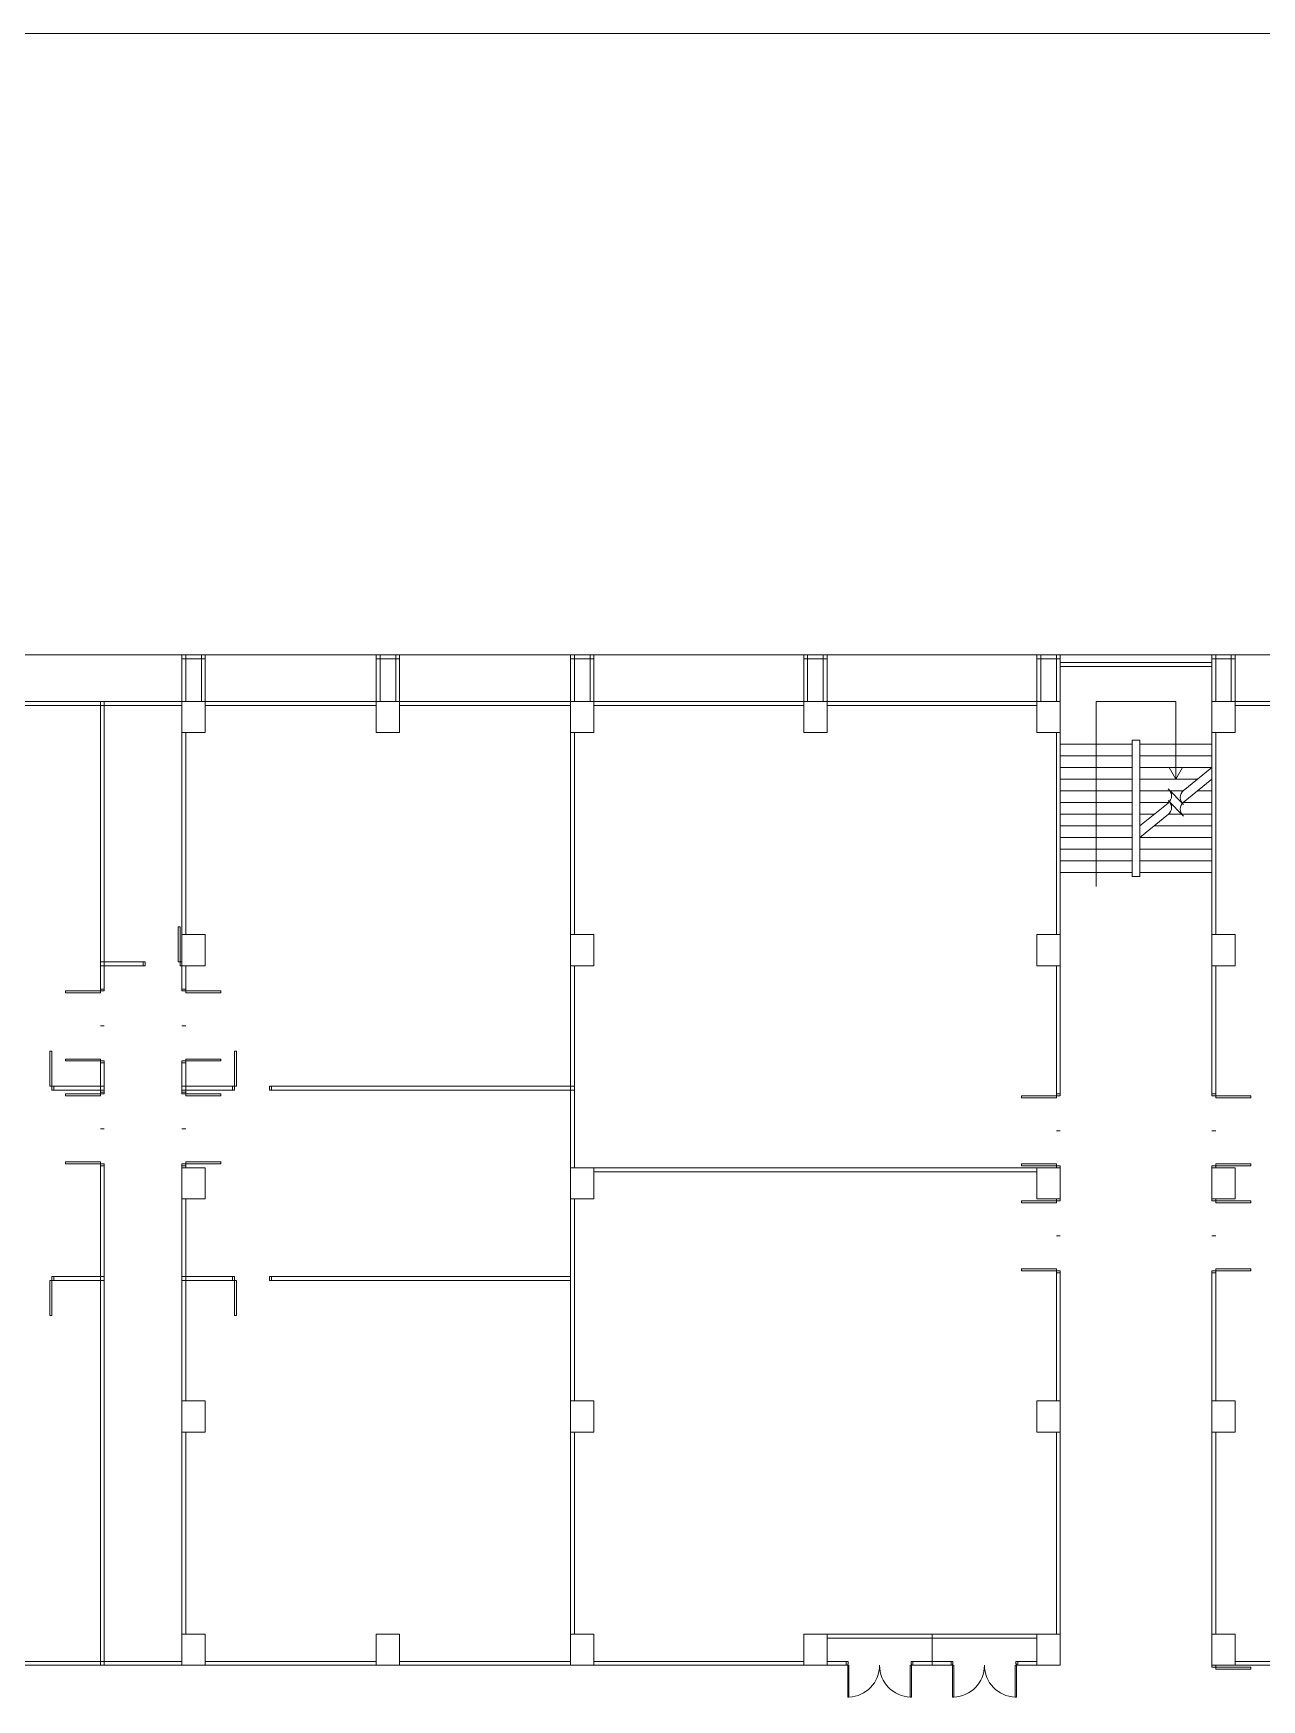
# Model space of a CAD drawing. Header units: metres. Extents: x 311 to 430, y 372 to 454.
# Drawn here: x 358.56 to 390.17, y 411.17 to 454.05 of the extents above; entities that cross this region are included whole.
import ezdxf

# ---------------------------------------------------------------- set-up
doc = ezdxf.new("R2010")
doc.units = ezdxf.units.M
doc.header["$MEASUREMENT"] = 0
doc.layers.add('BODR', color=13, linetype='Continuous')
doc.layers.add('DOOR', color=7, linetype='Continuous')

msp = doc.modelspace()

# ---------------------------------------------------------------- linework, layer by layer
at = {"color": 8, "linetype": 'ByBlock', "lineweight": 5}
for p, q in [((340.49, 438.06), (394.89, 438.06)), ((362.39, 438.06), (362.99, 438.06)), ((362.39, 436.86), (362.39, 438.06)), ((362.39, 437.96), (362.99, 437.96)), ((362.49, 436.86), (362.49, 438.06)), ((362.89, 436.86), (362.89, 438.06)), ((362.99, 436.86), (362.99, 438.06)), ((367.39, 438.06), (367.99, 438.06)), ((367.39, 436.86), (367.39, 438.06)), ((367.39, 437.96), (367.99, 437.96)), ((367.49, 436.86), (367.49, 438.06)), ((367.89, 436.86), (367.89, 438.06)), ((367.99, 436.86), (367.99, 438.06)), ((372.39, 438.06), (372.99, 438.06)), ((372.39, 436.86), (372.39, 438.06)), ((372.39, 437.96), (372.99, 437.96)), ((372.49, 436.86), (372.49, 438.06)), ((372.89, 436.86), (372.89, 438.06)), ((372.99, 436.86), (372.99, 438.06)), ((378.39, 438.06), (378.99, 438.06)), ((378.39, 436.86), (378.39, 438.06)), ((378.39, 437.96), (378.99, 437.96)), ((378.49, 436.86), (378.49, 438.06)), ((378.89, 436.86), (378.89, 438.06)), ((378.99, 436.86), (378.99, 438.06)), ((384.39, 438.06), (384.99, 438.06)), ((384.39, 436.86), (384.39, 438.06)), ((384.39, 437.96), (384.99, 437.96)), ((384.49, 436.86), (384.49, 438.06)), ((384.89, 436.86), (384.89, 438.06)), ((384.99, 436.86), (384.99, 438.06)), ((384.99, 437.86), (388.89, 437.86)), ((388.89, 438.06), (389.49, 438.06)), ((388.89, 436.86), (388.89, 438.06)), ((388.89, 437.96), (389.49, 437.96)), ((388.99, 436.86), (388.99, 438.06)), ((389.39, 436.86), (389.39, 438.06)), ((389.49, 436.86), (389.49, 438.06)), ((384.99, 437.76), (388.89, 437.76)), ((356.39, 436.86), (384.99, 436.86)), ((356.99, 436.76), (362.39, 436.76)), ((360.29, 429.41), (360.29, 436.86)), ((360.39, 429.41), (360.39, 436.86)), ((362.39, 436.06), (362.39, 436.86)), ((362.39, 436.86), (362.99, 436.86)), ((362.99, 436.86), (362.99, 436.06)), ((362.99, 436.76), (367.39, 436.76)), ((367.39, 436.06), (367.39, 436.86)), ((367.39, 436.86), (367.99, 436.86)), ((367.99, 436.86), (367.99, 436.06)), ((367.99, 436.76), (372.39, 436.76)), ((372.39, 436.06), (372.39, 436.86)), ((372.39, 436.86), (372.99, 436.86)), ((372.99, 436.86), (372.99, 436.06)), ((372.99, 436.76), (378.39, 436.76)), ((378.39, 436.06), (378.39, 436.86)), ((378.39, 436.86), (378.99, 436.86)), ((378.99, 436.86), (378.99, 436.06)), ((378.99, 436.76), (384.39, 436.76)), ((384.39, 436.06), (384.39, 436.86)), ((384.39, 436.86), (384.99, 436.86)), ((384.99, 436.86), (384.99, 436.06)), ((385.915, 432.102), (385.915, 436.86)), ((385.915, 436.86), (387.965, 436.86)), ((387.965, 434.86), (387.965, 436.86)), ((388.89, 436.86), (394.89, 436.86)), ((388.89, 436.06), (388.89, 436.86)), ((388.89, 436.86), (389.49, 436.86)), ((389.49, 436.86), (389.49, 436.06)), ((389.49, 436.76), (394.89, 436.76)), ((362.39, 430.86), (362.39, 436.06)), ((362.99, 436.06), (362.39, 436.06)), ((362.49, 430.86), (362.49, 436.06)), ((367.99, 436.06), (367.39, 436.06)), ((372.39, 430.86), (372.39, 436.06)), ((372.99, 436.06), (372.39, 436.06)), ((372.49, 430.86), (372.49, 436.06)), ((378.99, 436.06), (378.39, 436.06)), ((384.99, 436.06), (384.39, 436.06)), ((384.89, 430.86), (384.89, 436.06)), ((384.99, 430.86), (384.99, 436.06)), ((384.99, 435.76), (386.84, 435.76)), ((386.84, 435.86), (387.04, 435.86)), ((386.84, 432.36), (386.84, 435.86)), ((387.04, 432.36), (387.04, 435.86)), ((387.04, 435.76), (388.89, 435.76)), ((388.89, 436.06), (388.89, 430.86)), ((389.49, 436.06), (388.89, 436.06)), ((388.99, 436.06), (388.99, 430.86)), ((384.99, 435.46), (386.84, 435.46)), ((387.04, 435.46), (388.89, 435.46)), ((384.99, 435.16), (386.84, 435.16)), ((384.99, 434.86), (386.84, 434.86)), ((387.04, 435.16), (388.89, 435.16)), ((387.04, 434.86), (388.52, 434.86)), ((387.965, 434.86), (387.792, 435.16)), ((387.965, 434.86), (388.138, 435.16)), ((388.89, 435.16), (388.153, 434.562)), ((388.89, 434.86), (388.153, 434.262)), ((384.99, 434.56), (386.84, 434.56)), ((387.04, 434.56), (388.15, 434.56)), ((387.765, 434.61), (388.165, 434.21)), ((387.765, 434.61), (388.165, 434.21)), ((388.52, 434.56), (388.89, 434.56)), ((384.99, 434.26), (386.84, 434.26)), ((384.99, 433.96), (386.84, 433.96)), ((387.04, 434.26), (387.78, 434.26)), ((387.765, 434.247), (387.04, 433.66)), ((387.04, 433.96), (387.41, 433.96)), ((387.777, 433.957), (387.04, 433.36)), ((387.765, 434.31), (388.165, 433.91)), ((387.765, 434.31), (388.165, 433.91)), ((387.78, 433.96), (388.89, 433.96)), ((388.15, 434.26), (388.89, 434.26)), ((384.99, 433.66), (386.84, 433.66)), ((387.41, 433.66), (388.89, 433.66)), ((384.99, 433.36), (386.84, 433.36)), ((387.04, 433.36), (388.89, 433.36)), ((384.99, 433.06), (386.84, 433.06)), ((384.99, 432.76), (386.84, 432.76)), ((387.04, 433.06), (388.89, 433.06)), ((387.04, 432.76), (388.89, 432.76)), ((384.99, 432.46), (386.84, 432.46)), ((386.84, 432.36), (387.04, 432.36)), ((387.04, 432.46), (388.89, 432.46)), ((362.34, 431.06), (362.29, 431.06)), ((362.29, 431.06), (362.29, 430.16)), ((362.34, 430.16), (362.34, 431.06)), ((362.39, 430.06), (362.39, 430.86)), ((362.39, 430.86), (362.99, 430.86)), ((362.99, 430.86), (362.99, 430.06)), ((372.39, 430.06), (372.39, 430.86)), ((372.39, 430.86), (372.99, 430.86)), ((372.99, 430.86), (372.99, 430.06)), ((384.39, 430.06), (384.39, 430.86)), ((384.39, 430.86), (384.99, 430.86)), ((384.99, 430.86), (384.99, 430.06)), ((388.89, 430.06), (388.89, 430.86)), ((388.89, 430.86), (389.49, 430.86)), ((389.49, 430.86), (389.49, 430.06)), ((361.44, 430.16), (360.29, 430.16)), ((361.44, 430.06), (361.44, 430.16)), ((362.29, 430.16), (362.34, 430.16)), ((362.39, 430.16), (362.34, 430.16)), ((361.44, 430.06), (360.29, 430.06)), ((362.39, 430.06), (362.34, 430.06)), ((362.39, 429.41), (362.39, 430.06)), ((362.99, 430.06), (362.39, 430.06)), ((362.49, 429.41), (362.49, 430.06)), ((372.39, 424.86), (372.39, 430.06)), ((372.99, 430.06), (372.39, 430.06)), ((372.49, 424.86), (372.49, 430.06)), ((384.99, 430.06), (384.39, 430.06)), ((384.89, 426.71), (384.89, 430.06)), ((384.99, 426.71), (384.99, 430.06)), ((388.89, 430.06), (388.89, 426.71)), ((389.49, 430.06), (388.89, 430.06)), ((388.99, 430.06), (388.99, 426.71)), ((360.29, 429.41), (359.39, 429.41)), ((359.39, 429.41), (359.39, 429.36)), ((359.39, 429.36), (360.29, 429.36)), ((360.29, 429.36), (360.29, 429.41)), ((362.49, 429.41), (363.39, 429.41)), ((362.49, 429.36), (362.49, 429.41)), ((363.39, 429.36), (362.49, 429.36)), ((363.39, 429.41), (363.39, 429.36)), ((360.39, 428.51), (360.29, 428.51)), ((362.39, 428.51), (362.49, 428.51)), ((359.04, 427.86), (358.99, 427.86)), ((358.99, 427.86), (358.99, 426.96)), ((359.04, 426.96), (359.04, 427.86)), ((359.39, 427.61), (359.39, 427.66)), ((359.39, 427.66), (360.29, 427.66)), ((360.29, 427.61), (359.39, 427.61)), ((360.29, 427.66), (360.29, 427.61)), ((360.29, 426.76), (360.29, 427.61)), ((360.39, 426.76), (360.39, 427.61)), ((362.39, 426.76), (362.39, 427.61)), ((363.39, 427.66), (362.49, 427.66)), ((362.49, 427.66), (362.49, 427.61)), ((362.49, 426.76), (362.49, 427.61)), ((362.49, 427.61), (363.39, 427.61)), ((363.39, 427.61), (363.39, 427.66)), ((363.74, 426.96), (363.74, 427.86)), ((363.74, 427.86), (363.79, 427.86)), ((363.79, 427.86), (363.79, 426.96)), ((358.99, 426.96), (359.04, 426.96)), ((359.04, 426.96), (360.39, 426.96)), ((359.04, 426.86), (360.39, 426.86)), ((360.29, 426.76), (359.39, 426.76)), ((359.39, 426.76), (359.39, 426.71)), ((359.39, 426.71), (360.29, 426.71)), ((360.29, 426.71), (360.29, 426.76)), ((362.39, 426.96), (363.74, 426.96)), ((362.39, 426.86), (363.74, 426.86)), ((362.49, 426.76), (363.39, 426.76)), ((362.49, 426.71), (362.49, 426.76)), ((363.39, 426.71), (362.49, 426.71)), ((363.39, 426.76), (363.39, 426.71)), ((363.79, 426.96), (363.74, 426.96)), ((364.64, 426.96), (372.49, 426.96)), ((364.64, 426.86), (364.64, 426.96)), ((364.64, 426.86), (372.49, 426.86)), ((384.89, 426.71), (383.99, 426.71)), ((383.99, 426.71), (383.99, 426.66)), ((383.99, 426.66), (384.89, 426.66)), ((384.89, 426.66), (384.89, 426.71)), ((388.99, 426.71), (389.89, 426.71)), ((388.99, 426.66), (388.99, 426.71)), ((389.89, 426.66), (388.99, 426.66)), ((389.89, 426.71), (389.89, 426.66)), ((360.39, 425.86), (360.29, 425.86)), ((362.39, 425.86), (362.49, 425.86)), ((384.99, 425.81), (384.89, 425.81)), ((388.89, 425.81), (388.99, 425.81)), ((359.39, 424.96), (359.39, 425.01)), ((359.39, 425.01), (360.29, 425.01)), ((360.29, 424.96), (359.39, 424.96)), ((360.29, 425.01), (360.29, 424.96)), ((360.29, 412.06), (360.29, 424.96)), ((360.39, 412.06), (360.39, 424.96)), ((362.39, 424.86), (362.39, 424.96)), ((363.39, 425.01), (362.49, 425.01)), ((362.49, 425.01), (362.49, 424.96)), ((362.49, 424.86), (362.49, 424.96)), ((362.49, 424.96), (363.39, 424.96)), ((363.39, 424.96), (363.39, 425.01)), ((383.99, 424.91), (383.99, 424.96)), ((383.99, 424.96), (384.89, 424.96)), ((384.89, 424.96), (384.89, 424.91)), ((389.89, 424.96), (388.99, 424.96)), ((388.99, 424.96), (388.99, 424.91)), ((389.89, 424.91), (389.89, 424.96)), ((362.39, 424.06), (362.39, 424.86)), ((362.39, 424.86), (362.99, 424.86)), ((362.99, 424.86), (362.99, 424.06)), ((372.39, 424.86), (384.99, 424.86)), ((372.39, 424.06), (372.39, 424.86)), ((372.39, 424.86), (372.99, 424.86)), ((372.99, 424.86), (372.99, 424.06)), ((372.99, 424.76), (384.39, 424.76)), ((384.89, 424.91), (383.99, 424.91)), ((384.39, 424.06), (384.39, 424.86)), ((384.39, 424.86), (384.99, 424.86)), ((384.89, 424.86), (384.89, 424.91)), ((384.99, 424.86), (384.99, 424.91)), ((384.99, 424.86), (384.99, 424.06)), ((388.89, 424.91), (388.89, 424.86)), ((388.89, 424.06), (388.89, 424.86)), ((388.89, 424.86), (389.49, 424.86)), ((388.99, 424.91), (388.99, 424.86)), ((388.99, 424.91), (389.89, 424.91)), ((389.49, 424.86), (389.49, 424.06)), ((362.39, 418.86), (362.39, 424.06)), ((362.99, 424.06), (362.39, 424.06)), ((362.49, 418.86), (362.49, 424.06)), ((372.39, 418.86), (372.39, 424.06)), ((372.99, 424.06), (372.39, 424.06)), ((372.49, 418.86), (372.49, 424.06)), ((384.99, 424.06), (384.39, 424.06)), ((384.89, 424.01), (384.89, 424.06)), ((384.99, 424.01), (384.99, 424.06)), ((388.89, 424.06), (388.89, 424.01)), ((389.49, 424.06), (388.89, 424.06)), ((388.99, 424.06), (388.99, 424.01)), ((384.89, 424.01), (383.99, 424.01)), ((383.99, 424.01), (383.99, 423.96)), ((383.99, 423.96), (384.89, 423.96)), ((384.89, 423.96), (384.89, 424.01)), ((388.99, 424.01), (389.89, 424.01)), ((388.99, 423.96), (388.99, 424.01)), ((389.89, 423.96), (388.99, 423.96)), ((389.89, 424.01), (389.89, 423.96)), ((384.99, 423.11), (384.89, 423.11)), ((388.89, 423.11), (388.99, 423.11)), ((358.99, 421.06), (358.99, 421.96)), ((358.99, 421.96), (359.04, 421.96)), ((360.39, 422.06), (359.04, 422.06)), ((360.39, 421.96), (359.04, 421.96)), ((359.04, 421.96), (359.04, 421.06)), ((363.74, 422.06), (362.39, 422.06)), ((363.74, 421.96), (362.39, 421.96)), ((363.74, 421.96), (363.74, 421.06)), ((363.79, 421.96), (363.74, 421.96)), ((363.79, 421.06), (363.79, 421.96)), ((372.39, 422.06), (364.64, 422.06)), ((364.64, 422.06), (364.64, 421.96)), ((372.39, 421.96), (364.64, 421.96)), ((383.99, 422.21), (383.99, 422.26)), ((383.99, 422.26), (384.89, 422.26)), ((384.89, 422.21), (383.99, 422.21)), ((384.89, 422.26), (384.89, 422.21)), ((384.89, 418.86), (384.89, 422.21)), ((384.99, 418.86), (384.99, 422.21)), ((388.89, 422.21), (388.89, 418.86)), ((389.89, 422.26), (388.99, 422.26)), ((388.99, 422.26), (388.99, 422.21)), ((388.99, 422.21), (388.99, 418.86)), ((388.99, 422.21), (389.89, 422.21)), ((389.89, 422.21), (389.89, 422.26)), ((359.04, 421.06), (358.99, 421.06)), ((363.74, 421.06), (363.79, 421.06)), ((362.39, 418.06), (362.39, 418.86)), ((362.39, 418.86), (362.99, 418.86)), ((362.99, 418.86), (362.99, 418.06)), ((372.39, 418.06), (372.39, 418.86)), ((372.39, 418.86), (372.99, 418.86)), ((372.99, 418.86), (372.99, 418.06)), ((384.39, 418.06), (384.39, 418.86)), ((384.39, 418.86), (384.99, 418.86)), ((384.99, 418.86), (384.99, 418.06)), ((388.89, 418.06), (388.89, 418.86)), ((388.89, 418.86), (389.49, 418.86)), ((389.49, 418.86), (389.49, 418.06)), ((362.39, 412.86), (362.39, 418.06)), ((362.99, 418.06), (362.39, 418.06)), ((362.49, 412.86), (362.49, 418.06)), ((372.39, 412.86), (372.39, 418.06)), ((372.99, 418.06), (372.39, 418.06)), ((372.49, 412.86), (372.49, 418.06)), ((384.99, 418.06), (384.39, 418.06)), ((384.89, 412.86), (384.89, 418.06)), ((384.99, 412.86), (384.99, 418.06)), ((388.89, 418.06), (388.89, 412.86)), ((389.49, 418.06), (388.89, 418.06)), ((388.99, 418.06), (388.99, 412.86)), ((362.39, 412.06), (362.39, 412.86)), ((362.39, 412.86), (362.99, 412.86)), ((362.99, 412.86), (362.99, 412.06)), ((367.39, 412.06), (367.39, 412.86)), ((367.39, 412.86), (367.99, 412.86)), ((367.99, 412.86), (367.99, 412.06)), ((372.39, 412.06), (372.39, 412.86)), ((372.39, 412.86), (372.99, 412.86)), ((372.99, 412.86), (372.99, 412.06)), ((384.99, 412.86), (378.39, 412.86)), ((378.39, 412.06), (378.39, 412.86)), ((378.39, 412.86), (378.99, 412.86)), ((378.99, 412.86), (378.99, 412.06)), ((384.39, 412.76), (378.99, 412.76)), ((381.69, 412.86), (381.69, 412.06)), ((384.39, 412.06), (384.39, 412.86)), ((384.39, 412.86), (384.99, 412.86)), ((384.99, 412.86), (384.99, 412.06)), ((388.89, 412.06), (388.89, 412.86)), ((388.89, 412.86), (389.49, 412.86)), ((389.49, 412.86), (389.49, 412.06)), ((362.39, 412.16), (356.99, 412.16)), ((362.39, 412.06), (356.99, 412.06)), ((362.99, 412.06), (362.39, 412.06)), ((367.39, 412.16), (362.99, 412.16)), ((367.39, 412.06), (362.99, 412.06)), ((367.99, 412.06), (367.39, 412.06)), ((372.39, 412.16), (367.99, 412.16)), ((372.39, 412.06), (367.99, 412.06)), ((372.99, 412.06), (372.39, 412.06)), ((378.39, 412.16), (372.99, 412.16)), ((378.39, 412.06), (372.99, 412.06)), ((378.39, 412.06), (379.52, 412.06)), ((378.99, 412.06), (378.39, 412.06)), ((378.99, 412.16), (379.53, 412.16)), ((381.15, 412.16), (382.23, 412.16)), ((381.16, 412.06), (382.22, 412.06)), ((383.85, 412.16), (384.39, 412.16)), ((383.86, 412.06), (384.99, 412.06)), ((384.99, 412.06), (384.39, 412.06)), ((388.89, 412.06), (401.49, 412.06)), ((388.89, 412.06), (388.89, 412.01)), ((389.49, 412.06), (388.89, 412.06)), ((388.99, 412.06), (388.99, 412.01)), ((389.49, 412.16), (394.89, 412.16)), ((388.99, 412.01), (389.89, 412.01)), ((388.99, 411.96), (388.99, 412.01)), ((389.89, 411.96), (388.99, 411.96)), ((389.89, 412.01), (389.89, 411.96))]:
    msp.add_line(p, q, dxfattribs=at)
at = {"color": 8, "lineweight": 5}
for p, q in [((340.49, 438.06), (394.89, 438.06)), ((362.39, 438.06), (362.99, 438.06)), ((362.39, 436.86), (362.39, 438.06)), ((362.39, 437.96), (362.99, 437.96)), ((362.49, 436.86), (362.49, 438.06)), ((362.89, 436.86), (362.89, 438.06)), ((362.99, 436.86), (362.99, 438.06)), ((367.39, 438.06), (367.99, 438.06)), ((367.39, 436.86), (367.39, 438.06)), ((367.39, 437.96), (367.99, 437.96)), ((367.49, 436.86), (367.49, 438.06)), ((367.89, 436.86), (367.89, 438.06)), ((367.99, 436.86), (367.99, 438.06)), ((372.39, 438.06), (372.99, 438.06)), ((372.39, 436.86), (372.39, 438.06)), ((372.39, 437.96), (372.99, 437.96)), ((372.49, 436.86), (372.49, 438.06)), ((372.89, 436.86), (372.89, 438.06)), ((372.99, 436.86), (372.99, 438.06)), ((378.39, 438.06), (378.99, 438.06)), ((378.39, 436.86), (378.39, 438.06)), ((378.39, 437.96), (378.99, 437.96)), ((378.49, 436.86), (378.49, 438.06)), ((378.89, 436.86), (378.89, 438.06)), ((378.99, 436.86), (378.99, 438.06)), ((384.39, 438.06), (384.99, 438.06)), ((384.39, 436.86), (384.39, 438.06)), ((384.39, 437.96), (384.99, 437.96)), ((384.49, 436.86), (384.49, 438.06)), ((384.89, 436.86), (384.89, 438.06)), ((384.99, 436.86), (384.99, 438.06)), ((384.99, 437.86), (388.89, 437.86)), ((388.89, 438.06), (389.49, 438.06)), ((388.89, 436.86), (388.89, 438.06)), ((388.89, 437.96), (389.49, 437.96)), ((388.99, 436.86), (388.99, 438.06)), ((389.39, 436.86), (389.39, 438.06)), ((389.49, 436.86), (389.49, 438.06)), ((384.99, 437.76), (388.89, 437.76)), ((356.39, 436.86), (384.99, 436.86)), ((356.99, 436.76), (362.39, 436.76)), ((360.29, 429.41), (360.29, 436.86)), ((360.39, 429.41), (360.39, 436.86)), ((362.39, 436.06), (362.39, 436.86)), ((362.39, 436.86), (362.99, 436.86)), ((362.99, 436.86), (362.99, 436.06)), ((362.99, 436.76), (367.39, 436.76)), ((367.39, 436.06), (367.39, 436.86)), ((367.39, 436.86), (367.99, 436.86)), ((367.99, 436.86), (367.99, 436.06)), ((367.99, 436.76), (372.39, 436.76)), ((372.39, 436.06), (372.39, 436.86)), ((372.39, 436.86), (372.99, 436.86)), ((372.99, 436.86), (372.99, 436.06)), ((372.99, 436.76), (378.39, 436.76)), ((378.39, 436.06), (378.39, 436.86)), ((378.39, 436.86), (378.99, 436.86)), ((378.99, 436.86), (378.99, 436.06)), ((378.99, 436.76), (384.39, 436.76)), ((384.39, 436.06), (384.39, 436.86)), ((384.39, 436.86), (384.99, 436.86)), ((384.99, 436.86), (384.99, 436.06)), ((385.915, 432.102), (385.915, 436.86)), ((385.915, 436.86), (387.965, 436.86)), ((387.965, 434.86), (387.965, 436.86)), ((388.89, 436.86), (394.89, 436.86)), ((388.89, 436.06), (388.89, 436.86)), ((388.89, 436.86), (389.49, 436.86)), ((389.49, 436.86), (389.49, 436.06)), ((389.49, 436.76), (394.89, 436.76)), ((362.39, 430.86), (362.39, 436.06)), ((362.99, 436.06), (362.39, 436.06)), ((362.49, 430.86), (362.49, 436.06)), ((367.99, 436.06), (367.39, 436.06)), ((372.39, 430.86), (372.39, 436.06)), ((372.99, 436.06), (372.39, 436.06)), ((372.49, 430.86), (372.49, 436.06)), ((378.99, 436.06), (378.39, 436.06)), ((384.99, 436.06), (384.39, 436.06)), ((384.89, 430.86), (384.89, 436.06)), ((384.99, 430.86), (384.99, 436.06)), ((384.99, 435.76), (386.84, 435.76)), ((386.84, 435.86), (387.04, 435.86)), ((386.84, 432.36), (386.84, 435.86)), ((387.04, 432.36), (387.04, 435.86)), ((387.04, 435.76), (388.89, 435.76)), ((388.89, 436.06), (388.89, 430.86)), ((389.49, 436.06), (388.89, 436.06)), ((388.99, 436.06), (388.99, 430.86)), ((384.99, 435.46), (386.84, 435.46)), ((387.04, 435.46), (388.89, 435.46)), ((384.99, 435.16), (386.84, 435.16)), ((384.99, 434.86), (386.84, 434.86)), ((387.04, 435.16), (388.89, 435.16)), ((387.04, 434.86), (388.52, 434.86)), ((387.965, 434.86), (387.792, 435.16)), ((387.965, 434.86), (388.138, 435.16)), ((388.89, 435.16), (388.153, 434.562)), ((388.89, 434.86), (388.153, 434.262)), ((384.99, 434.56), (386.84, 434.56)), ((387.04, 434.56), (388.15, 434.56)), ((387.765, 434.61), (388.165, 434.21)), ((387.765, 434.61), (388.165, 434.21)), ((388.52, 434.56), (388.89, 434.56)), ((384.99, 434.26), (386.84, 434.26)), ((384.99, 433.96), (386.84, 433.96)), ((387.04, 434.26), (387.78, 434.26)), ((387.765, 434.247), (387.04, 433.66)), ((387.04, 433.96), (387.41, 433.96)), ((387.777, 433.957), (387.04, 433.36)), ((387.765, 434.31), (388.165, 433.91)), ((387.765, 434.31), (388.165, 433.91)), ((387.78, 433.96), (388.89, 433.96)), ((388.15, 434.26), (388.89, 434.26)), ((384.99, 433.66), (386.84, 433.66)), ((387.41, 433.66), (388.89, 433.66)), ((384.99, 433.36), (386.84, 433.36)), ((387.04, 433.36), (388.89, 433.36)), ((384.99, 433.06), (386.84, 433.06)), ((384.99, 432.76), (386.84, 432.76)), ((387.04, 433.06), (388.89, 433.06)), ((387.04, 432.76), (388.89, 432.76)), ((384.99, 432.46), (386.84, 432.46)), ((386.84, 432.36), (387.04, 432.36)), ((387.04, 432.46), (388.89, 432.46)), ((362.34, 431.06), (362.29, 431.06)), ((362.29, 431.06), (362.29, 430.16)), ((362.34, 430.16), (362.34, 431.06)), ((362.39, 430.06), (362.39, 430.86)), ((362.39, 430.86), (362.99, 430.86)), ((362.99, 430.86), (362.99, 430.06)), ((372.39, 430.06), (372.39, 430.86)), ((372.39, 430.86), (372.99, 430.86)), ((372.99, 430.86), (372.99, 430.06)), ((384.39, 430.06), (384.39, 430.86)), ((384.39, 430.86), (384.99, 430.86)), ((384.99, 430.86), (384.99, 430.06)), ((388.89, 430.06), (388.89, 430.86)), ((388.89, 430.86), (389.49, 430.86)), ((389.49, 430.86), (389.49, 430.06)), ((361.44, 430.16), (360.29, 430.16)), ((361.39, 430.16), (361.44, 430.16)), ((361.39, 430.06), (361.39, 430.16)), ((361.44, 430.06), (361.44, 430.16)), ((361.44, 430.16), (361.44, 430.06)), ((362.29, 430.16), (362.34, 430.16)), ((362.39, 430.16), (362.34, 430.16)), ((362.39, 430.16), (362.34, 430.16)), ((362.34, 430.16), (362.34, 430.06)), ((362.39, 430.06), (362.39, 430.16)), ((361.44, 430.06), (360.29, 430.06)), ((361.44, 430.06), (361.39, 430.06)), ((362.39, 430.06), (362.34, 430.06)), ((362.34, 430.06), (362.39, 430.06)), ((362.39, 429.41), (362.39, 430.06)), ((362.99, 430.06), (362.39, 430.06)), ((362.49, 429.41), (362.49, 430.06)), ((372.39, 424.86), (372.39, 430.06)), ((372.99, 430.06), (372.39, 430.06)), ((372.49, 424.86), (372.49, 430.06)), ((384.99, 430.06), (384.39, 430.06)), ((384.89, 426.71), (384.89, 430.06)), ((384.99, 426.71), (384.99, 430.06)), ((388.89, 430.06), (388.89, 426.71)), ((389.49, 430.06), (388.89, 430.06)), ((388.99, 430.06), (388.99, 426.71)), ((360.29, 429.41), (359.39, 429.41)), ((359.39, 429.41), (359.39, 429.36)), ((359.39, 429.36), (360.29, 429.36)), ((360.29, 429.46), (360.29, 429.41)), ((360.39, 429.46), (360.29, 429.46)), ((360.29, 429.36), (360.29, 429.41)), ((360.29, 429.41), (360.39, 429.41)), ((360.39, 429.41), (360.39, 429.46)), ((362.39, 429.41), (362.39, 429.46)), ((362.39, 429.46), (362.49, 429.46)), ((362.49, 429.41), (362.39, 429.41)), ((362.49, 429.46), (362.49, 429.41)), ((362.49, 429.41), (363.39, 429.41)), ((362.49, 429.36), (362.49, 429.41)), ((363.39, 429.36), (362.49, 429.36)), ((363.39, 429.41), (363.39, 429.36)), ((360.39, 428.51), (360.29, 428.51)), ((362.39, 428.51), (362.49, 428.51)), ((359.04, 427.86), (358.99, 427.86)), ((358.99, 427.86), (358.99, 426.96)), ((359.04, 426.96), (359.04, 427.86)), ((359.39, 427.61), (359.39, 427.66)), ((359.39, 427.66), (360.29, 427.66)), ((360.29, 427.61), (359.39, 427.61)), ((360.29, 427.66), (360.29, 427.61)), ((360.29, 426.76), (360.29, 427.61)), ((360.29, 427.56), (360.29, 427.61)), ((360.29, 427.61), (360.39, 427.61)), ((360.39, 427.56), (360.29, 427.56)), ((360.39, 426.76), (360.39, 427.61)), ((360.39, 427.61), (360.39, 427.56)), ((362.39, 426.76), (362.39, 427.61)), ((362.49, 427.61), (362.39, 427.61)), ((362.39, 427.61), (362.39, 427.56)), ((362.39, 427.56), (362.49, 427.56)), ((363.39, 427.66), (362.49, 427.66)), ((362.49, 427.66), (362.49, 427.61)), ((362.49, 426.76), (362.49, 427.61)), ((362.49, 427.61), (363.39, 427.61)), ((362.49, 427.56), (362.49, 427.61)), ((363.39, 427.61), (363.39, 427.66)), ((363.74, 426.96), (363.74, 427.86)), ((363.74, 427.86), (363.79, 427.86)), ((363.79, 427.86), (363.79, 426.96)), ((358.99, 426.96), (359.04, 426.96)), ((359.04, 426.96), (360.39, 426.96)), ((359.09, 426.96), (359.04, 426.96)), ((359.04, 426.96), (359.04, 426.86)), ((359.04, 426.86), (360.39, 426.86)), ((359.04, 426.86), (359.09, 426.86)), ((359.09, 426.86), (359.09, 426.96)), ((360.29, 426.76), (359.39, 426.76)), ((359.39, 426.76), (359.39, 426.71)), ((359.39, 426.71), (360.29, 426.71)), ((360.29, 426.81), (360.29, 426.76)), ((360.39, 426.81), (360.29, 426.81)), ((360.29, 426.71), (360.29, 426.76)), ((360.29, 426.76), (360.39, 426.76)), ((360.39, 426.76), (360.39, 426.81)), ((362.39, 426.96), (363.74, 426.96)), ((362.39, 426.86), (363.74, 426.86)), ((362.39, 426.76), (362.39, 426.81)), ((362.39, 426.81), (362.49, 426.81)), ((362.49, 426.76), (362.39, 426.76)), ((362.49, 426.81), (362.49, 426.76)), ((362.49, 426.76), (363.39, 426.76)), ((362.49, 426.71), (362.49, 426.76)), ((363.39, 426.71), (362.49, 426.71)), ((363.39, 426.76), (363.39, 426.71)), ((363.69, 426.96), (363.74, 426.96)), ((363.69, 426.86), (363.69, 426.96)), ((363.74, 426.86), (363.69, 426.86)), ((363.79, 426.96), (363.74, 426.96)), ((363.74, 426.96), (363.74, 426.86)), ((364.64, 426.96), (372.49, 426.96)), ((364.64, 426.86), (364.64, 426.96)), ((364.69, 426.96), (364.64, 426.96)), ((364.64, 426.96), (364.64, 426.86)), ((364.64, 426.86), (372.49, 426.86)), ((364.64, 426.86), (364.69, 426.86)), ((364.69, 426.86), (364.69, 426.96)), ((384.89, 426.71), (383.99, 426.71)), ((383.99, 426.71), (383.99, 426.66)), ((383.99, 426.66), (384.89, 426.66)), ((384.89, 426.76), (384.89, 426.71)), ((384.99, 426.76), (384.89, 426.76)), ((384.89, 426.66), (384.89, 426.71)), ((384.89, 426.71), (384.99, 426.71)), ((384.99, 426.71), (384.99, 426.76)), ((388.89, 426.71), (388.89, 426.76)), ((388.89, 426.76), (388.99, 426.76)), ((388.99, 426.71), (388.89, 426.71)), ((388.99, 426.76), (388.99, 426.71)), ((388.99, 426.71), (389.89, 426.71)), ((388.99, 426.66), (388.99, 426.71)), ((389.89, 426.66), (388.99, 426.66)), ((389.89, 426.71), (389.89, 426.66)), ((360.39, 425.86), (360.29, 425.86)), ((362.39, 425.86), (362.49, 425.86)), ((384.99, 425.81), (384.89, 425.81)), ((388.89, 425.81), (388.99, 425.81)), ((359.39, 424.96), (359.39, 425.01)), ((359.39, 425.01), (360.29, 425.01)), ((360.29, 424.96), (359.39, 424.96)), ((360.29, 425.01), (360.29, 424.96)), ((360.29, 412.06), (360.29, 424.96)), ((360.29, 424.91), (360.29, 424.96)), ((360.29, 424.96), (360.39, 424.96)), ((360.39, 412.06), (360.39, 424.96)), ((360.39, 424.96), (360.39, 424.91)), ((362.39, 424.86), (362.39, 424.96)), ((362.49, 424.96), (362.39, 424.96)), ((362.39, 424.96), (362.39, 424.91)), ((363.39, 425.01), (362.49, 425.01)), ((362.49, 425.01), (362.49, 424.96)), ((362.49, 424.86), (362.49, 424.96)), ((362.49, 424.96), (363.39, 424.96)), ((362.49, 424.91), (362.49, 424.96)), ((363.39, 424.96), (363.39, 425.01)), ((383.99, 424.91), (383.99, 424.96)), ((383.99, 424.96), (384.89, 424.96)), ((384.89, 424.96), (384.89, 424.91)), ((389.89, 424.96), (388.99, 424.96)), ((388.99, 424.96), (388.99, 424.91)), ((389.89, 424.91), (389.89, 424.96)), ((360.39, 424.91), (360.29, 424.91)), ((362.39, 424.91), (362.49, 424.91)), ((362.39, 424.06), (362.39, 424.86)), ((362.39, 424.86), (362.99, 424.86)), ((362.99, 424.86), (362.99, 424.06)), ((372.39, 424.86), (384.99, 424.86)), ((372.39, 424.06), (372.39, 424.86)), ((372.39, 424.86), (372.99, 424.86)), ((372.99, 424.86), (372.99, 424.06)), ((372.99, 424.76), (384.39, 424.76)), ((384.89, 424.91), (383.99, 424.91)), ((384.39, 424.06), (384.39, 424.86)), ((384.39, 424.86), (384.99, 424.86)), ((384.89, 424.86), (384.89, 424.91)), ((384.89, 424.86), (384.89, 424.91)), ((384.89, 424.91), (384.99, 424.91)), ((384.99, 424.86), (384.89, 424.86)), ((384.99, 424.86), (384.99, 424.91)), ((384.99, 424.91), (384.99, 424.86)), ((384.99, 424.86), (384.99, 424.06)), ((388.89, 424.91), (388.89, 424.86)), ((388.99, 424.91), (388.89, 424.91)), ((388.89, 424.91), (388.89, 424.86)), ((388.89, 424.06), (388.89, 424.86)), ((388.89, 424.86), (389.49, 424.86)), ((388.89, 424.86), (388.99, 424.86)), ((388.99, 424.91), (388.99, 424.86)), ((388.99, 424.91), (389.89, 424.91)), ((388.99, 424.86), (388.99, 424.91)), ((389.49, 424.86), (389.49, 424.06)), ((362.39, 418.86), (362.39, 424.06)), ((362.99, 424.06), (362.39, 424.06)), ((362.49, 418.86), (362.49, 424.06)), ((372.39, 418.86), (372.39, 424.06)), ((372.99, 424.06), (372.39, 424.06)), ((372.49, 418.86), (372.49, 424.06)), ((384.99, 424.06), (384.39, 424.06)), ((384.89, 424.01), (384.89, 424.06)), ((384.89, 424.06), (384.89, 424.01)), ((384.99, 424.06), (384.89, 424.06)), ((384.99, 424.01), (384.99, 424.06)), ((384.99, 424.01), (384.99, 424.06)), ((388.89, 424.06), (388.89, 424.01)), ((389.49, 424.06), (388.89, 424.06)), ((388.89, 424.01), (388.89, 424.06)), ((388.89, 424.06), (388.99, 424.06)), ((388.99, 424.06), (388.99, 424.01)), ((388.99, 424.06), (388.99, 424.01)), ((384.89, 424.01), (383.99, 424.01)), ((383.99, 424.01), (383.99, 423.96)), ((383.99, 423.96), (384.89, 423.96)), ((384.89, 423.96), (384.89, 424.01)), ((384.89, 424.01), (384.99, 424.01)), ((388.99, 424.01), (388.89, 424.01)), ((388.99, 424.01), (389.89, 424.01)), ((388.99, 423.96), (388.99, 424.01)), ((389.89, 423.96), (388.99, 423.96)), ((389.89, 424.01), (389.89, 423.96)), ((384.99, 423.11), (384.89, 423.11)), ((388.89, 423.11), (388.99, 423.11)), ((358.99, 421.06), (358.99, 421.96)), ((358.99, 421.96), (359.04, 421.96)), ((360.39, 422.06), (359.04, 422.06)), ((359.04, 421.96), (359.04, 422.06)), ((359.04, 422.06), (359.09, 422.06)), ((360.39, 421.96), (359.04, 421.96)), ((359.04, 421.96), (359.04, 421.06)), ((359.09, 421.96), (359.04, 421.96)), ((359.09, 422.06), (359.09, 421.96)), ((363.74, 422.06), (362.39, 422.06)), ((363.74, 421.96), (362.39, 421.96)), ((363.74, 422.06), (363.69, 422.06)), ((363.69, 422.06), (363.69, 421.96)), ((363.69, 421.96), (363.74, 421.96)), ((363.74, 421.96), (363.74, 422.06)), ((363.74, 421.96), (363.74, 421.06)), ((363.79, 421.96), (363.74, 421.96)), ((363.79, 421.06), (363.79, 421.96)), ((372.39, 422.06), (364.64, 422.06)), ((364.64, 422.06), (364.64, 421.96)), ((364.64, 421.96), (364.64, 422.06)), ((364.64, 422.06), (364.69, 422.06)), ((372.39, 421.96), (364.64, 421.96)), ((364.69, 421.96), (364.64, 421.96)), ((364.69, 422.06), (364.69, 421.96)), ((383.99, 422.21), (383.99, 422.26)), ((383.99, 422.26), (384.89, 422.26)), ((384.89, 422.21), (383.99, 422.21)), ((384.89, 422.26), (384.89, 422.21)), ((384.89, 418.86), (384.89, 422.21)), ((384.89, 422.16), (384.89, 422.21)), ((384.89, 422.21), (384.99, 422.21)), ((384.99, 422.16), (384.89, 422.16)), ((384.99, 418.86), (384.99, 422.21)), ((384.99, 422.21), (384.99, 422.16)), ((388.89, 422.21), (388.89, 418.86)), ((388.99, 422.21), (388.89, 422.21)), ((388.89, 422.21), (388.89, 422.16)), ((388.89, 422.16), (388.99, 422.16)), ((389.89, 422.26), (388.99, 422.26)), ((388.99, 422.26), (388.99, 422.21)), ((388.99, 422.21), (388.99, 418.86)), ((388.99, 422.21), (389.89, 422.21)), ((388.99, 422.16), (388.99, 422.21)), ((389.89, 422.21), (389.89, 422.26)), ((359.04, 421.06), (358.99, 421.06)), ((363.74, 421.06), (363.79, 421.06)), ((362.39, 418.06), (362.39, 418.86)), ((362.39, 418.86), (362.99, 418.86)), ((362.99, 418.86), (362.99, 418.06)), ((372.39, 418.06), (372.39, 418.86)), ((372.39, 418.86), (372.99, 418.86)), ((372.99, 418.86), (372.99, 418.06)), ((384.39, 418.06), (384.39, 418.86)), ((384.39, 418.86), (384.99, 418.86)), ((384.99, 418.86), (384.99, 418.06)), ((388.89, 418.06), (388.89, 418.86)), ((388.89, 418.86), (389.49, 418.86)), ((389.49, 418.86), (389.49, 418.06)), ((362.39, 412.86), (362.39, 418.06)), ((362.99, 418.06), (362.39, 418.06)), ((362.49, 412.86), (362.49, 418.06)), ((372.39, 412.86), (372.39, 418.06)), ((372.99, 418.06), (372.39, 418.06)), ((372.49, 412.86), (372.49, 418.06)), ((384.99, 418.06), (384.39, 418.06)), ((384.89, 412.86), (384.89, 418.06)), ((384.99, 412.86), (384.99, 418.06)), ((388.89, 418.06), (388.89, 412.86)), ((389.49, 418.06), (388.89, 418.06)), ((388.99, 418.06), (388.99, 412.86)), ((362.39, 412.06), (362.39, 412.86)), ((362.39, 412.86), (362.99, 412.86)), ((362.99, 412.86), (362.99, 412.06)), ((367.39, 412.06), (367.39, 412.86)), ((367.39, 412.86), (367.99, 412.86)), ((367.99, 412.86), (367.99, 412.06)), ((372.39, 412.06), (372.39, 412.86)), ((372.39, 412.86), (372.99, 412.86)), ((372.99, 412.86), (372.99, 412.06)), ((384.99, 412.86), (378.39, 412.86)), ((378.39, 412.06), (378.39, 412.86)), ((378.39, 412.86), (378.99, 412.86)), ((378.99, 412.86), (378.99, 412.06)), ((384.39, 412.76), (378.99, 412.76)), ((381.69, 412.86), (381.69, 412.06)), ((384.39, 412.06), (384.39, 412.86)), ((384.39, 412.86), (384.99, 412.86)), ((384.99, 412.86), (384.99, 412.06)), ((388.89, 412.06), (388.89, 412.86)), ((388.89, 412.86), (389.49, 412.86)), ((389.49, 412.86), (389.49, 412.06)), ((362.39, 412.16), (356.99, 412.16)), ((362.39, 412.06), (356.99, 412.06)), ((362.99, 412.06), (362.39, 412.06)), ((367.39, 412.16), (362.99, 412.16)), ((367.39, 412.06), (362.99, 412.06)), ((367.99, 412.06), (367.39, 412.06)), ((372.39, 412.16), (367.99, 412.16)), ((372.39, 412.06), (367.99, 412.06)), ((372.99, 412.06), (372.39, 412.06)), ((378.39, 412.16), (372.99, 412.16)), ((378.39, 412.06), (372.99, 412.06)), ((378.39, 412.06), (379.52, 412.06)), ((378.99, 412.06), (378.39, 412.06)), ((378.99, 412.16), (379.53, 412.16)), ((381.15, 412.16), (382.23, 412.16)), ((381.16, 412.06), (382.22, 412.06)), ((383.85, 412.16), (384.39, 412.16)), ((383.86, 412.06), (384.99, 412.06)), ((384.99, 412.06), (384.39, 412.06)), ((388.89, 412.06), (401.49, 412.06)), ((388.89, 412.06), (388.89, 412.01)), ((389.49, 412.06), (388.89, 412.06)), ((388.89, 412.01), (388.89, 412.06)), ((388.89, 412.06), (388.99, 412.06)), ((388.99, 412.06), (388.99, 412.01)), ((388.99, 412.06), (388.99, 412.01)), ((389.49, 412.16), (394.89, 412.16)), ((388.99, 412.01), (388.89, 412.01)), ((388.99, 412.01), (389.89, 412.01)), ((388.99, 411.96), (388.99, 412.01)), ((389.89, 411.96), (388.99, 411.96)), ((389.89, 412.01), (389.89, 411.96))]:
    msp.add_line(p, q, dxfattribs=at)
at = {"color": 8, "linetype": 'ByBlock', "lineweight": 5}
for points in [[(361.39, 430.16), (361.44, 430.16), (361.44, 430.06), (361.39, 430.06)], [(362.39, 430.16), (362.34, 430.16), (362.34, 430.06), (362.39, 430.06)], [(360.29, 429.46), (360.29, 429.41), (360.39, 429.41), (360.39, 429.46)], [(362.49, 429.46), (362.49, 429.41), (362.39, 429.41), (362.39, 429.46)], [(360.29, 427.56), (360.29, 427.61), (360.39, 427.61), (360.39, 427.56)], [(362.49, 427.56), (362.49, 427.61), (362.39, 427.61), (362.39, 427.56)], [(359.09, 426.96), (359.04, 426.96), (359.04, 426.86), (359.09, 426.86)], [(360.29, 426.81), (360.29, 426.76), (360.39, 426.76), (360.39, 426.81)], [(362.49, 426.81), (362.49, 426.76), (362.39, 426.76), (362.39, 426.81)], [(363.69, 426.96), (363.74, 426.96), (363.74, 426.86), (363.69, 426.86)], [(364.69, 426.96), (364.64, 426.96), (364.64, 426.86), (364.69, 426.86)], [(384.89, 426.76), (384.89, 426.71), (384.99, 426.71), (384.99, 426.76)], [(388.99, 426.76), (388.99, 426.71), (388.89, 426.71), (388.89, 426.76)], [(360.29, 424.91), (360.29, 424.96), (360.39, 424.96), (360.39, 424.91)], [(362.49, 424.91), (362.49, 424.96), (362.39, 424.96), (362.39, 424.91)], [(384.89, 424.86), (384.89, 424.91), (384.99, 424.91), (384.99, 424.86)], [(388.99, 424.86), (388.99, 424.91), (388.89, 424.91), (388.89, 424.86)], [(384.89, 424.06), (384.89, 424.01), (384.99, 424.01), (384.99, 424.06)], [(388.99, 424.06), (388.99, 424.01), (388.89, 424.01), (388.89, 424.06)], [(359.09, 421.96), (359.04, 421.96), (359.04, 422.06), (359.09, 422.06)], [(363.69, 421.96), (363.74, 421.96), (363.74, 422.06), (363.69, 422.06)], [(364.69, 421.96), (364.64, 421.96), (364.64, 422.06), (364.69, 422.06)], [(384.89, 422.16), (384.89, 422.21), (384.99, 422.21), (384.99, 422.16)], [(388.99, 422.16), (388.99, 422.21), (388.89, 422.21), (388.89, 422.16)], [(388.99, 412.06), (388.99, 412.01), (388.89, 412.01), (388.89, 412.06)]]:
    msp.add_lwpolyline(points, close=True, dxfattribs=at)
for centre, start, end in [((387.628, 434.429), 307.0427, 52.9573), ((388.302, 434.391), 127.139, 232.861), ((387.628, 434.129), 307.0427, 52.9573), ((388.302, 434.091), 127.139, 232.861)]:
    msp.add_arc(centre, 0.227, start, end, dxfattribs=at)
at = {"color": 8, "lineweight": 5}
for centre, start, end in [((387.628, 434.429), 307.0427, 52.9573), ((388.302, 434.391), 127.139, 232.861), ((387.628, 434.129), 307.0427, 52.9573), ((388.302, 434.091), 127.139, 232.861)]:
    msp.add_arc(centre, 0.227, start, end, dxfattribs=at)
at = {"layer": 'BODR', "color": 8, "linetype": 'ByBlock', "lineweight": 5}
msp.add_lwpolyline([(311.256, 372.152), (430.056, 372.152), (430.056, 454.052), (311.256, 454.052)], close=True, dxfattribs=at)
at = {"layer": 'DOOR', "color": 8, "lineweight": 5}
for p, q in [((379.48, 412.06), (379.48, 412.16)), ((379.48, 412.16), (379.53, 412.16)), ((379.52, 412.06), (379.48, 412.06)), ((379.53, 412.1), (379.52, 412.1)), ((379.52, 412.1), (379.52, 412.06)), ((379.55, 412.06), (379.52, 412.06)), ((379.52, 412.06), (379.52, 411.24)), ((379.53, 412.16), (379.53, 412.1)), ((379.55, 411.24), (379.55, 412.06)), ((381.13, 411.24), (381.13, 412.06)), ((381.13, 412.06), (381.16, 412.06)), ((381.2, 412.16), (381.15, 412.16)), ((381.15, 412.16), (381.15, 412.1)), ((381.15, 412.1), (381.16, 412.1)), ((381.16, 412.1), (381.16, 412.06)), ((381.16, 412.06), (381.16, 411.24)), ((381.16, 412.06), (381.2, 412.06)), ((381.2, 412.06), (381.2, 412.16)), ((382.18, 412.06), (382.18, 412.16)), ((382.18, 412.16), (382.23, 412.16)), ((382.22, 412.06), (382.18, 412.06)), ((382.23, 412.1), (382.22, 412.1)), ((382.22, 412.1), (382.22, 412.06)), ((382.25, 412.06), (382.22, 412.06)), ((382.22, 412.06), (382.22, 411.24)), ((382.23, 412.16), (382.23, 412.1)), ((382.25, 411.24), (382.25, 412.06)), ((383.83, 411.24), (383.83, 412.06)), ((383.83, 412.06), (383.86, 412.06)), ((383.9, 412.16), (383.85, 412.16)), ((383.85, 412.16), (383.85, 412.1)), ((383.85, 412.1), (383.86, 412.1)), ((383.86, 412.1), (383.86, 412.06)), ((383.86, 412.06), (383.86, 411.24)), ((383.86, 412.06), (383.9, 412.06)), ((383.9, 412.06), (383.9, 412.16)), ((379.52, 411.24), (379.55, 411.24)), ((381.16, 411.24), (381.13, 411.24)), ((382.22, 411.24), (382.25, 411.24)), ((383.86, 411.24), (383.83, 411.24))]:
    msp.add_line(p, q, dxfattribs=at)
at = {"layer": 'DOOR', "color": 8, "linetype": 'ByBlock', "lineweight": 5}
for points in [[(379.52, 412.06), (379.48, 412.06), (379.48, 412.16), (379.53, 412.16), (379.53, 412.1), (379.52, 412.1)], [(379.52, 411.24), (379.55, 411.24), (379.55, 412.06), (379.52, 412.06)], [(381.16, 411.24), (381.13, 411.24), (381.13, 412.06), (381.16, 412.06)], [(381.16, 412.06), (381.2, 412.06), (381.2, 412.16), (381.15, 412.16), (381.15, 412.1), (381.16, 412.1)], [(382.22, 412.06), (382.18, 412.06), (382.18, 412.16), (382.23, 412.16), (382.23, 412.1), (382.22, 412.1)], [(382.22, 411.24), (382.25, 411.24), (382.25, 412.06), (382.22, 412.06)], [(383.86, 411.24), (383.83, 411.24), (383.83, 412.06), (383.86, 412.06)], [(383.86, 412.06), (383.9, 412.06), (383.9, 412.16), (383.85, 412.16), (383.85, 412.1), (383.86, 412.1)]]:
    msp.add_lwpolyline(points, close=True, dxfattribs=at)
for centre, start, end in [((379.52, 412.06), 272.0967, 0), ((381.16, 412.06), 180, 267.9033), ((382.22, 412.06), 272.0967, 0), ((383.86, 412.06), 180, 267.9033)]:
    msp.add_arc(centre, 0.82, start, end, dxfattribs=at)
at = {"layer": 'DOOR', "color": 8, "lineweight": 5}
for centre, start, end in [((379.52, 412.06), 272.0967, 0), ((381.16, 412.06), 180, 267.9033), ((382.22, 412.06), 272.0967, 0), ((383.86, 412.06), 180, 267.9033)]:
    msp.add_arc(centre, 0.82, start, end, dxfattribs=at)

doc.saveas('drawing.dxf')
